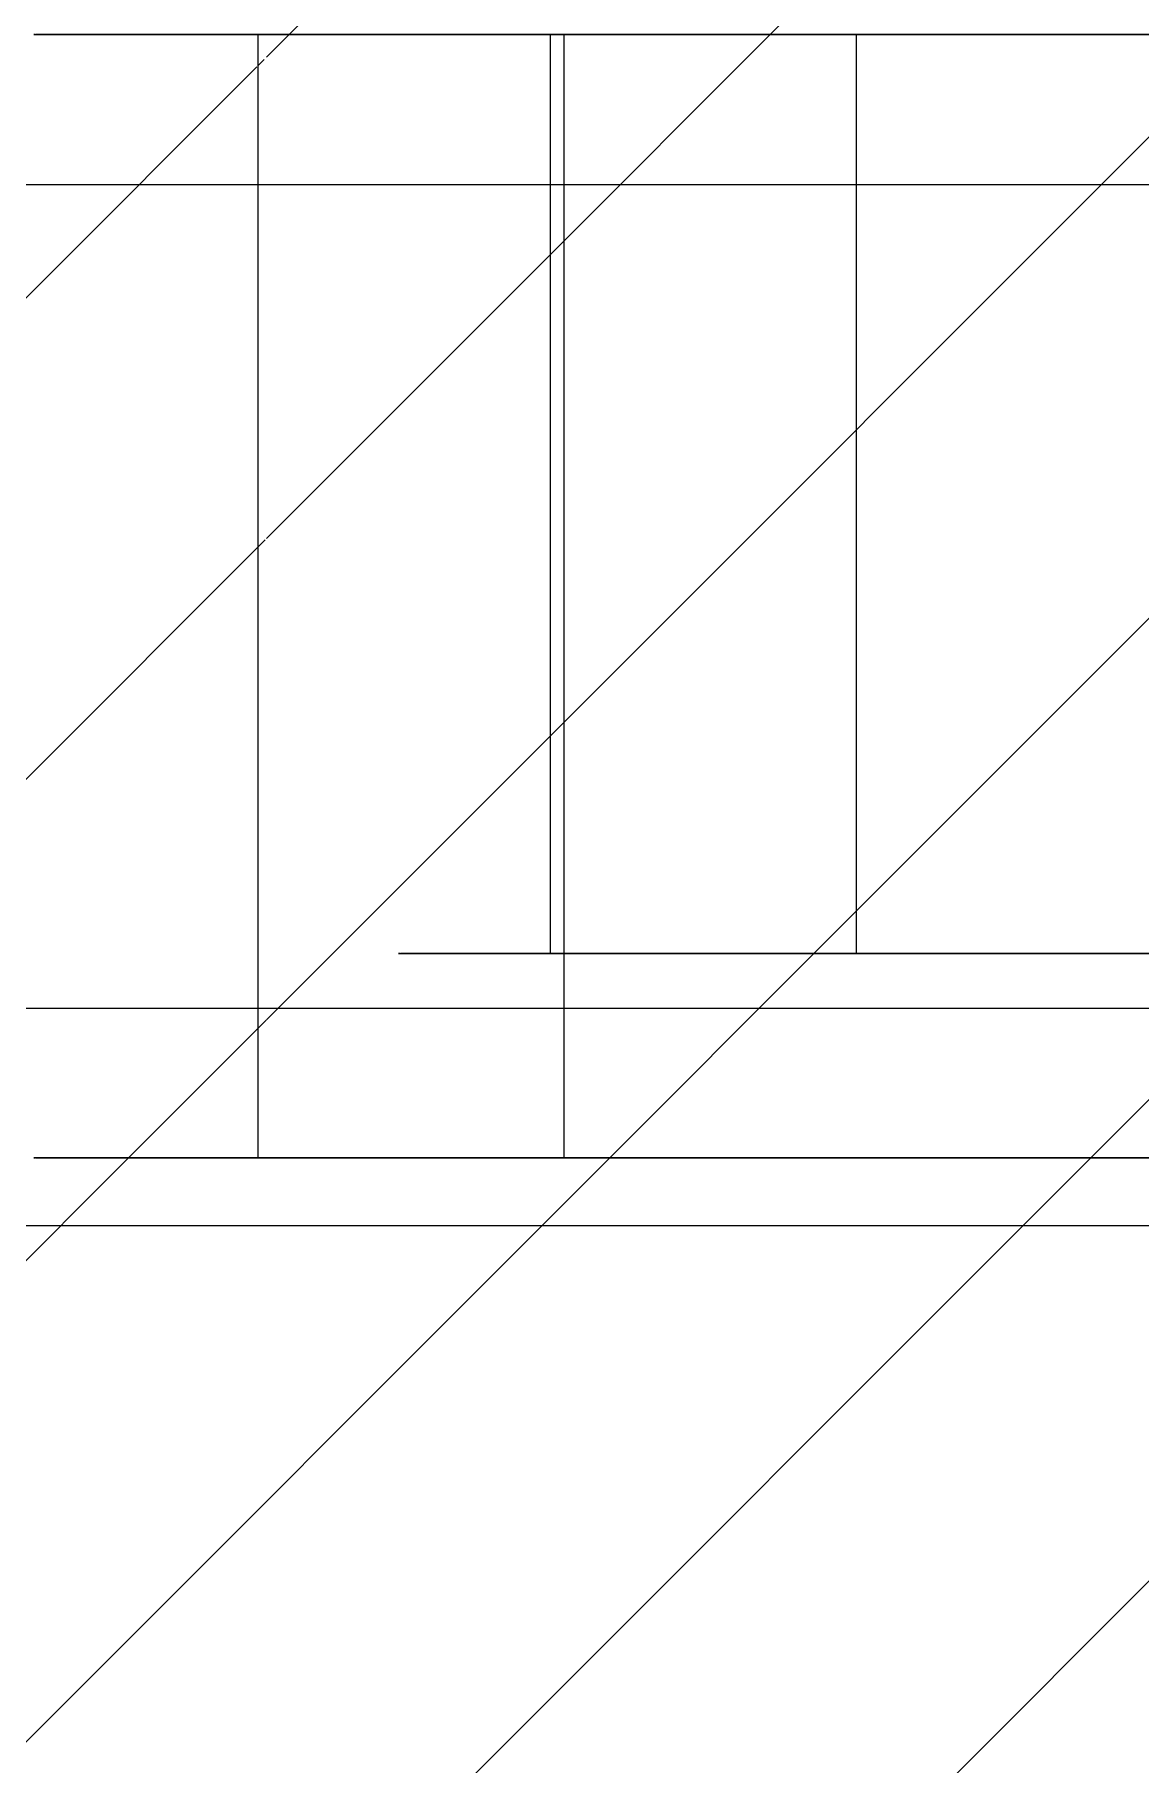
# Model space of a CAD drawing. Header units: millimetres. Extents: x 91786 to 132940, y -1987 to 10096.
# Drawn here: x 121790.5 to 121953, y 145.9 to 400 of the extents above; entities that cross this region are included whole.
import ezdxf

# ---------------------------------------------------------------- set-up
doc = ezdxf.new("R2010")
doc.units = ezdxf.units.MM
doc.layers.add('A-DETL-GENF-1', color=7, linetype='Continuous', lineweight=9, true_color=0xe0e0e0)
doc.layers.add('A-GENM', color=7, linetype='Continuous', lineweight=9)
doc.layers.add('P-SANR-FIXT', color=7, linetype='Continuous', lineweight=9)
pattern_1 = [(45, (216887.297, 0), (-35.35534, 35.35534), [])]

# ---------------------------------------------------------------- blocks, each defined once
blk = doc.blocks.new('SND_Умывальник МГН_Jika - гибкая подводка_ 640х550х165 PN6_3_ ХВ_ГВ накидная гайка BP DN15_ К-гл_кон_ П DN 50-32632225-Развертка 1_66-3')
at = {"layer": 'P-SANR-FIXT'}
for p, q in [((-95063.95, 235), (-95063.95, 400)), ((-95021, 265), (-95021, 400)), ((-94771, 400), (-95018.98, 400)), ((-95018.98, 400), (-94771, 400)), ((-95018.98, 265), (-95018.98, 400)), ((-95018.98, 235), (-95018.98, 400)), ((-94976, 265), (-94976, 400)), ((-94976, 265), (-94976, 400)), ((-94976, 400), (-94931, 400)), ((-94931, 400), (-94976, 400)), ((-95018.98, 235), (-95018.98, 265)), ((-94931, 265), (-94976, 265)), ((-94976, 265), (-94931, 265)), ((-94855.75, 235), (-95018.98, 235)), ((-95018.98, 235), (-94855.75, 235))]:
    blk.add_line(p, q, dxfattribs=at)
for points in [[(-95096.81, 400), (-95098.48, 400), (-95083.11, 400), (-95018.98, 400)], [(-95096.93, 400), (-95096.93, 400), (-95096.89, 400), (-95096.81, 400)], [(-95094.37, 400), (-95095.48, 400), (-95096.19, 400), (-95096.57, 400)], [(-95089.83, 400), (-95091.77, 400), (-95093.27, 400), (-95094.37, 400)], [(-95085.82, 400), (-95087.33, 400), (-95088.66, 400), (-95089.83, 400)], [(-95082.57, 400), (-95083.63, 400), (-95084.62, 400), (-95085.54, 400)], [(-95072.23, 400), (-95076.23, 400), (-95079.66, 400), (-95082.57, 400)], [(-95064.39, 400), (-95067.22, 400), (-95069.83, 400), (-95072.23, 400)], [(-95063.48, 400), (-95063.78, 400), (-95064.09, 400), (-95064.39, 400)], [(-95062.74, 400), (-95062.78, 400), (-95063.18, 400), (-95063.95, 400)], [(-95063.9, 400), (-95063.52, 400), (-95063.23, 400), (-95063.03, 400)], [(-95043.28, 400), (-95050.83, 400), (-95057.42, 400), (-95063.13, 400)], [(-95062.93, 400), (-95062.8, 400), (-95062.73, 400), (-95062.73, 400)], [(-95062.73, 400), (-95062.73, 400), (-95062.73, 400), (-95062.74, 400)], [(-95043.06, 400), (-95043.24, 400), (-95043.33, 400), (-95043.33, 400)], [(-95040.14, 400), (-95041.12, 400), (-95042.09, 400), (-95043.04, 400)], [(-95021, 400), (-95021, 400), (-95039.54, 400), (-95042.83, 400)], [(-95042.83, 400), (-95042.28, 400), (-95041.31, 400), (-95040.07, 400)], [(-95040.07, 400), (-95038.83, 400), (-95037.32, 400), (-95035.71, 400)], [(-95021.19, 400), (-95027.99, 400), (-95034.23, 400), (-95039.95, 400)], [(-95021.16, 400), (-95029.33, 400), (-95036.06, 400), (-95039.86, 400)], [(-95035.71, 400), (-95032.47, 400), (-95028.8, 400), (-95025.93, 400)], [(-95025.93, 400), (-95023.06, 400), (-95021, 400), (-95021, 400)], [(-95018.98, 400), (-95019.72, 400), (-95020.46, 400), (-95021.19, 400)], [(-94976, 400), (-94990.55, 400), (-95007.78, 400), (-95021.16, 400)], [(-95043.06, 265), (-95043.24, 265), (-95043.33, 265), (-95043.33, 265)], [(-95042.83, 265), (-95042.28, 265), (-95041.31, 265), (-95040.07, 265)], [(-95021, 265), (-95021, 265), (-95039.54, 265), (-95042.83, 265)], [(-95040.07, 265), (-95037.59, 265), (-95034.04, 265), (-95030.68, 265)], [(-95033.28, 265), (-95035.96, 265), (-95038.19, 265), (-95039.86, 265)], [(-95021.16, 265), (-95025.74, 265), (-95029.87, 265), (-95033.28, 265)], [(-95030.68, 265), (-95029, 265), (-95027.36, 265), (-95025.93, 265)], [(-95025.93, 265), (-95024.49, 265), (-95023.26, 265), (-95022.39, 265)], [(-95022.39, 265), (-95021.51, 265), (-95021, 265), (-95021, 265)], [(-94976, 265), (-94990.55, 265), (-95007.78, 265), (-95021.16, 265)], [(-95072.23, 235), (-95092.24, 235), (-95097.86, 235), (-95096.81, 235)], [(-95096.81, 235), (-95096.89, 235), (-95096.93, 235), (-95096.93, 235)], [(-95096.57, 235), (-95096.19, 235), (-95095.48, 235), (-95094.37, 235)], [(-95094.37, 235), (-95092.61, 235), (-95089.84, 235), (-95085.82, 235)], [(-95085.54, 235), (-95080.54, 235), (-95073.65, 235), (-95064.39, 235)], [(-95018.98, 235), (-95043.03, 235), (-95060.22, 235), (-95072.23, 235)], [(-95064.39, 235), (-95064.09, 235), (-95063.78, 235), (-95063.48, 235)], [(-95063.95, 235), (-95063.56, 235), (-95063.27, 235), (-95063.07, 235)], [(-95063.63, 235), (-95063.72, 235), (-95063.81, 235), (-95063.9, 235)], [(-95063.03, 235), (-95063.18, 235), (-95063.38, 235), (-95063.63, 235)], [(-95063.13, 235), (-95051.97, 235), (-95037.51, 235), (-95018.98, 235)], [(-95063.07, 235), (-95062.87, 235), (-95062.76, 235), (-95062.74, 235)], [(-95062.73, 235), (-95062.73, 235), (-95062.8, 235), (-95062.93, 235)], [(-95062.74, 235), (-95062.73, 235), (-95062.73, 235), (-95062.73, 235)]]:
    blk.add_open_spline(points, degree=3, dxfattribs=at)
for points, knots in [([(-95096.68, 400), (-95095.14, 400), (-95076.43, 400), (-95066.22, 400), (-95063.9, 400)], [0.2435804, 0.2435804, 0.2435804, 0.2435804, 0.3972744, 0.5883836, 0.5883836, 0.5883836, 0.5883836]), ([(-95063.95, 400), (-95059.83, 400), (-95069.54, 400), (-95095.14, 400), (-95096.68, 400)], [0, 0, 0, 0, 0.3182776, 0.4719717, 0.4719717, 0.4719717, 0.4719717]), ([(-95043.33, 400), (-95043.33, 400), (-95040.22, 400), (-95001.79, 400), (-94976, 400)], [-0.3529689, -0.3529689, -0.3529689, -0.3529689, -0.3141383, 0, 0, 0, 0]), ([(-95040.18, 400), (-95041.03, 400), (-95042.14, 400), (-95042.78, 400), (-95042.95, 400)], [-0.37771227, -0.37771227, -0.37771227, -0.37771227, -0.35235337, -0.3365573, -0.3365573, -0.3365573, -0.3365573]), ([(-95043.33, 265), (-95043.33, 265), (-95040.22, 265), (-95001.79, 265), (-94976, 265)], [-0.3529689, -0.3529689, -0.3529689, -0.3529689, -0.3141383, 0, 0, 0, 0]), ([(-95040.18, 265), (-95041.03, 265), (-95042.14, 265), (-95042.78, 265), (-95042.95, 265)], [-0.37771227, -0.37771227, -0.37771227, -0.37771227, -0.35235337, -0.3365573, -0.3365573, -0.3365573, -0.3365573]), ([(-95096.68, 235), (-95095.14, 235), (-95069.54, 235), (-95059.83, 235), (-95063.95, 235)], [-0.4719717, -0.4719717, -0.4719717, -0.4719717, -0.3182776, 0, 0, 0, 0]), ([(-95063.9, 235), (-95066.22, 235), (-95076.43, 235), (-95095.14, 235), (-95096.68, 235)], [-0.5883836, -0.5883836, -0.5883836, -0.5883836, -0.3972744, -0.2435804, -0.2435804, -0.2435804, -0.2435804])]:
    blk.add_open_spline(points, degree=3, knots=knots, dxfattribs=at)
blk = doc.blocks.new('132_МГН_Поручень для унитаза_тип откидной - ПР 1Р-18611699-Развертка 1_66-3')
at = {"layer": 'A-GENM'}
for p, q in [((-95096.67, 378), (-95088.96, 378)), ((-95088.89, 378), (-95085.21, 378)), ((-95084.93, 378), (-95073.8, 378)), ((-95073.72, 378), (-95063.95, 378)), ((-95063.52, 378), (-95063.11, 378)), ((-95062.74, 378), (-95043.29, 378)), ((-95042.83, 378), (-95042.53, 378)), ((-95042.38, 378), (-95040.07, 378)), ((-95039.86, 378), (-95039.5, 378)), ((-95039.36, 378), (-95022.39, 378)), ((-95022.16, 378), (-95021, 378)), ((-95021, 378), (-94771, 378)), ((-95096.67, 257), (-95088.96, 257)), ((-95088.89, 257), (-95085.21, 257)), ((-95084.93, 257), (-95073.8, 257)), ((-95073.72, 257), (-95063.95, 257)), ((-95063.52, 257), (-95063.12, 257)), ((-95062.74, 257), (-94854.52, 257)), ((-94856.3, 225), (-95196.5, 225))]:
    blk.add_line(p, q, dxfattribs=at)
blk = doc.blocks.new('132_МГН_Поручень для унитаза_тип откидной - ПР 1Р-18619933-Развертка 1_66-3')
at = {"layer": 'A-GENM'}
for p, q in [((-95196.58, 378), (-94771, 378)), ((-95196.58, 257), (-94854.52, 257)), ((-94856.3, 225), (-95196.5, 225))]:
    blk.add_line(p, q, dxfattribs=at)

msp = doc.modelspace()

# ---------------------------------------------------------------- hatches: boundary and pattern name
at = {"layer": 'A-DETL-GENF-1'}
h = msp.add_hatch(dxfattribs=at)
h.set_pattern_fill('FP_1', color=256, style=0, pattern_type=2)
h.set_pattern_definition(pattern_1)
h.paths.add_polyline_path([(122023.63, 135), (122025.99, 135), (122031.55, 235), (121790.49, 235), (121790.49, 400), (122116.3, 400), (122116.3, 600), (121516.3, 600), (121516.3, 399.13), (121552.38, 264.79), (121516.3, 264.75), (121516.3, 135), (122019.79, 135)])
h = msp.add_hatch(dxfattribs=at)
h.set_pattern_fill('FP_1', color=256, style=0, pattern_type=2)
h.set_pattern_definition(pattern_1)
h.paths.add_polyline_path([(122033.22, 265), (122033.49, 270), (122115.24, 270), (122115.24, 306), (122112.74, 306), (122112.74, 313), (122113.86, 313.07), (122116.3, 314.65), (122116.3, 400), (121866.3, 400), (121866.3, 265), (122028.57, 265)])
h.paths.add_polyline_path([(122058.49, 235), (122058.49, 265), (122033.22, 265), (122031.55, 235), (122055.9, 235)])
h.paths.add_polyline_path([(122091.05, 135), (122105.24, 135), (122105.24, 235), (122058.49, 235), (122058.49, 135), (122090.99, 135)])
h.paths.add_polyline_path([(121817.43, 235), (121823.35, 235), (121823.13, 400), (121790.49, 400), (121790.49, 235), (121816.09, 235)])
h = msp.add_hatch(dxfattribs=at)
h.set_pattern_fill('FP_1', color=256, style=0, pattern_type=2)
h.set_pattern_definition(pattern_1)
h.paths.add_polyline_path([(122058.49, 265), (122058.49, 270), (122033.49, 270), (122033.22, 265), (122054.74, 265)])
h.paths.add_polyline_path([(122105.24, 235), (122105.24, 265), (122058.49, 265), (122058.49, 235), (122104.59, 235)])
h.paths.add_polyline_path([(122114.03, 135), (122116.3, 135), (122116.3, 150), (122115.24, 150), (122115.24, 216), (122112.74, 216), (122112.99, 223), (122115.24, 223), (122115.24, 235), (122105.24, 235), (122105.24, 135), (122110.9, 135)])
h.paths.add_polyline_path([(121824.23, 235), (121824.56, 235), (121824.23, 400), (121823.35, 400), (121823.35, 235), (121824.08, 235)])
h.paths.add_polyline_path([(121844.46, 265), (121866.3, 265), (121866.3, 400), (121844.24, 400), (121844.24, 265)])
h = msp.add_hatch(dxfattribs=at)
h.set_pattern_fill('FP_1', color=256, style=0, pattern_type=2)
h.set_pattern_definition(pattern_1)
h.paths.add_polyline_path([(122031.55, 235), (122033.22, 265), (121844.24, 265), (121844.24, 400), (121824.56, 400), (121824.56, 235), (122028.57, 235)])
h.paths.add_polyline_path([(122032.97, 135), (122058.49, 135), (122058.49, 235), (122031.55, 235), (122026.27, 135), (122032.18, 135)])

# ---------------------------------------------------------------- block references
at = {"layer": 'P-SANR-FIXT'}
for name in ['132_МГН_Поручень для унитаза_тип откидной - ПР 1Р-18611699-Развертка 1_66-3', '132_МГН_Поручень для унитаза_тип откидной - ПР 1Р-18619933-Развертка 1_66-3', 'SND_Умывальник МГН_Jika - гибкая подводка_ 640х550х165 PN6_3_ ХВ_ГВ накидная гайка BP DN15_ К-гл_кон_ П DN 50-32632225-Развертка 1_66-3']:
    msp.add_blockref(name, (216887.3, 0), dxfattribs=at)

doc.saveas('drawing.dxf')
